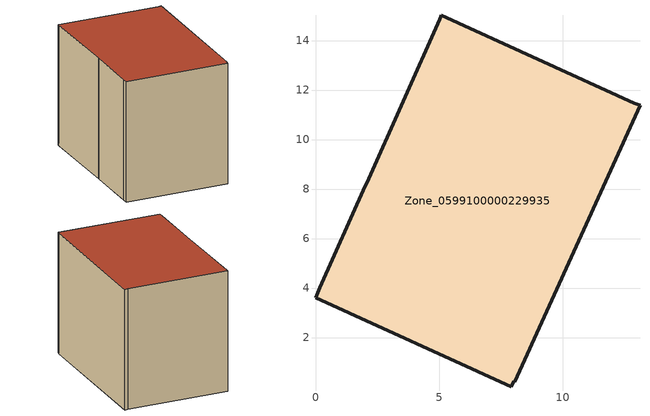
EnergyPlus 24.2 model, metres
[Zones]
Zone_0599100000229935
 floor ground (C_G): 2.02,8.14 2.06,8.24 5.02,14.87 5.08,15.02 12.89,11.47 13.11,11.39 8.05,0.22 8,0.24 7.91,0.02 0,3.61 0.18,4.01 z0.09
 wall outside (C_F): 12.89,11.47 5.08,15.02 5.02,14.87 2.06,8.24 2.02,8.14 0.18,4.01 0,3.61 7.91,0.02 8,0.24 8.05,0.22 13.11,11.39 12.89,11.47 z0.09:10.25
 roof outside (C_R): 0.18,4.01 0,3.61 7.91,0.02 8,0.24 8.05,0.22 13.11,11.39 12.89,11.47 5.08,15.02 5.02,14.87 2.06,8.24 2.02,8.14 z10.25
[BUILDING]
Pand.0599100000229935: North Axis=0; Terrain=City; Loads Convergence Tolerance Value=0.04; Temperature Convergence Tolerance Value=0.4; Solar Distribution=FullExterior; Maximum Number of Warmup Days=25; Minimum Number of Warmup Days=1
[Site:Location]
Rotterdam.The.Hague.AP_ZH_NLD Design_Conditions: Latitude=51.96; Longitude=4.45; Time Zone=1; Elevation=-4.5
[SITE:GROUNDTEMPERATURE:BUILDINGSURFACE]
18, 18, 18, 18, 18, 18, 18, 18, 18, 18, 18, 18
[MATERIAL] Thermal Absorptance=0.9; Solar Absorptance=0.7; Visible Absorptance=0.7
Name | Roughness | Thickness | Conductivity | Density | Specific Heat
G.TI.1946 | MediumSmooth | 0.15 | 1 | 540 | 1210
F.TI.1946 | Rough | 0.3 | 0.857143 | 1920 | 840
R.TI.1946 | MediumRough | 0.2 | 0.1 | 1500 | 1000
[CONSTRUCTION]
C_G: G.TI.1946
C_F: F.TI.1946
C_R: R.TI.1946
[ZONE]
Zone_0599100000229935: Type=1; Multiplier=1; Ceiling Height=Autocalculate; Volume=Autocalculate; Floor Area=autocalculate; Part of Total Floor Area=Yes
[ZONEINFILTRATION:DESIGNFLOWRATE]
Infil_Zone_0599100000229935: Zone or ZoneList or Space or SpaceList=Zone_0599100000229935; Schedule=AlwaysOn; Design Flow Rate Calculation Method=Flow/Area; Flow Rate per Floor Area=0.003; Constant Term Coefficient=1; Temperature Term Coefficient=0; Velocity Term Coefficient=0; Velocity Squared Term Coefficient=0
[HVACTEMPLATE:ZONE:IDEALLOADSAIRSYSTEM]
Zone_0599100000229935: Maximum Heating Supply Air Temperature=50; Minimum Cooling Supply Air Temperature=13; Maximum Heating Supply Air Humidity Ratio=0.0156; Minimum Cooling Supply Air Humidity Ratio=0.0077; Heating Limit=NoLimit; Cooling Limit=NoLimit; Dehumidification Control Type=ConstantSensibleHeatRatio; Cooling Sensible Heat Ratio=0.7; Dehumidification Setpoint=60; Humidification Control Type=None; Humidification Setpoint=30; Outdoor Air Method=None; Outdoor Air Flow Rate per Person=0.00944; Outdoor Air Flow Rate per Zone Floor Area=0; Outdoor Air Flow Rate per Zone=0; Demand Controlled Ventilation Type=None; Outdoor Air Economizer Type=NoEconomizer; Heat Recovery Type=None; Sensible Heat Recovery Effectiveness=0.7; Latent Heat Recovery Effectiveness=0.65
[ZONECONTROL:THERMOSTAT]
ThermostatControl_Zone_0599100000229935: Zone or ZoneList=Zone_0599100000229935; Control Type Schedule=DualSetpointControlType; Control 1=Thermostat_Zone_0599100000229935; Temperature Difference Between Cutout And Setpoint=0
[THERMOSTATSETPOINT:DUALSETPOINT]
Thermostat_Zone_0599100000229935: Heating Setpoint Temperature Schedule=HeatingSetpoint_Zone_0599100000229935; Cooling Setpoint Temperature Schedule=CoolingSetpoint_Zone_0599100000229935
[SCHEDULE:COMPACT]
HeatingSetpoint_Zone_0599100000229935: Through: 12/31, For: AllDays, Until: 24:00, 21
CoolingSetpoint_Zone_0599100000229935: Through: 12/31, For: AllDays, Until: 24:00, 24
DualSetpointControlType: Through: 12/31, For: AllDays, Until: 24:00, 4
AlwaysOn: Through: 12/31, For: AllDays, Until: 24:00, 1
